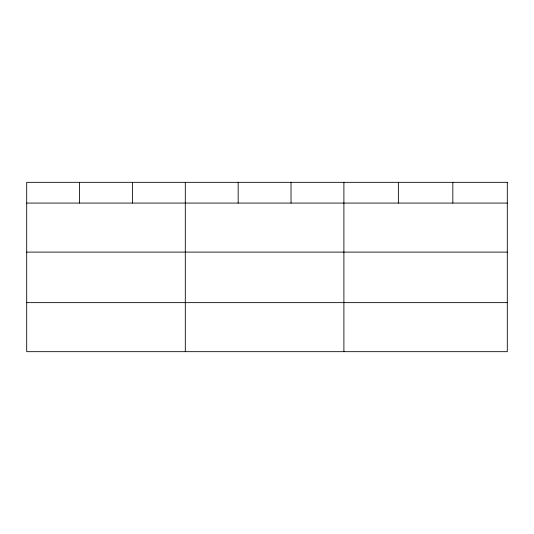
<?xml version="1.0" encoding="UTF-8"?>
<svg xmlns="http://www.w3.org/2000/svg" width="534" height="534" viewBox="0 0 534 534"><rect width="100%" height="100%" fill="white"/><g stroke="black" fill="none" stroke-linecap="round" stroke-linejoin="round"><path stroke-width="0.8" d="M26.7 203.074L507.3 203.074M26.7 252.108L507.3 252.108M26.7 302.638L507.3 302.638M452.832 182.328L452.832 203.074M398.364 182.328L398.364 203.074M343.896 182.328L343.896 351.672M291.03 182.328L291.03 203.074M238.164 182.328L238.164 203.074M185.298 182.328L185.298 351.672M132.432 182.328L132.432 203.074M79.566 182.328L79.566 203.074M507.3 182.328L26.7 182.328L26.7 351.672L507.3 351.672L507.3 182.328"/></g></svg>
